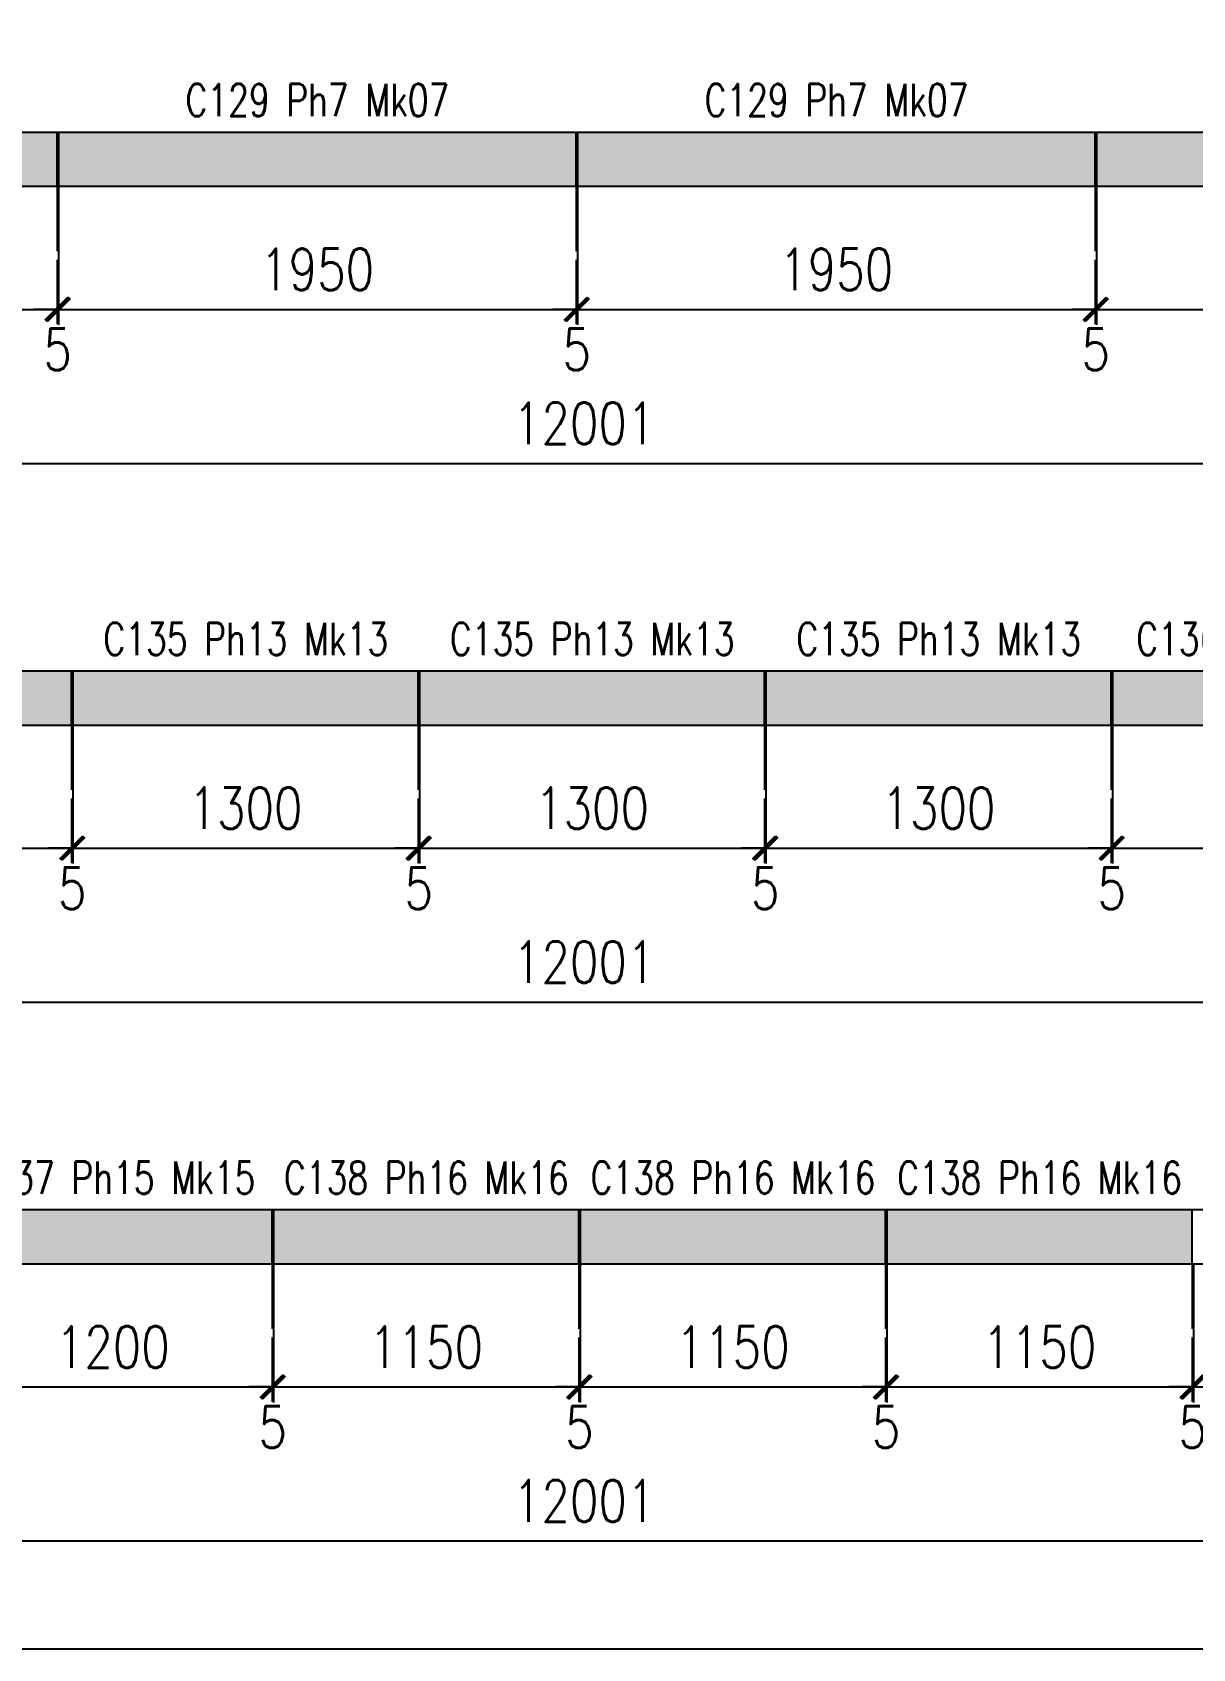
# Model space of a CAD drawing. Header units: millimetres. Extents: x -56 to 421004, y -1 to 91234.
# Drawn here: x 142678 to 147048, y 65659 to 71747 of the extents above; entities that cross this region are included whole.
import ezdxf
from ezdxf.enums import TextEntityAlignment as Align

# ---------------------------------------------------------------- set-up
doc = ezdxf.new("R2010")
doc.units = ezdxf.units.MM
doc.styles.add('EasyCutStyle', font='romans.shx', dxfattribs={"width": 0.8})
doc.styles.add('EasyCutStyleOptimezeBars', font='Romans.shx', dxfattribs={"width": 0.8})
doc.dimstyles.new('EasyCutDimOptimezeBars', dxfattribs={"dimscale": 57.971, "dimtxt": 2.7, "dimasz": 1.5, "dimexe": 1, "dimexo": 0, "dimgap": 1.25, "dimtad": 1, "dimdec": 1, "dimrnd": 0.5, "dimzin": 12, "dimdsep": 46, "dimtxsty": 'EasyCutStyleOptimezeBars', "dimblk": 'ARCHTICK', "dimblk1": 'ARCHTICK', "dimblk2": 'ARCHTICK', "dimcen": 1, "dimdle": 1, "dimclrd": 1, "dimclre": 1, "dimclrt": 3, "dimadec": 3, "dimazin": 0, "dimtfac": 1, "dimtdec": 1, "dimtix": 1, "dimtmove": 0, "dimatfit": 3, "dimfxl": 1, "dimtfill": 1, "dimtolj": 1, "dimtzin": 0, "dimarcsym": 0})

# ---------------------------------------------------------------- blocks, each defined once
blk = doc.blocks.new('_ArchTick')
at = {"color": 0, "linetype": 'ByBlock', "const_width": 0.15}
blk.add_lwpolyline([(-0.5, -0.5), (0.5, 0.5)], dxfattribs=at)
blk = doc.blocks.new('*D771')
at = {"color": 1, "lineweight": -2}
for p, q in [((140770.9, 71166.9), (140770.9, 70645.1)), ((142770.9, 71166.9), (142770.9, 70645.1)), ((140712.9, 70703.1), (142828.9, 70703.1))]:
    blk.add_line(p, q, dxfattribs=at)
at = {"layer": 'Defpoints', "color": 0}
for p in [(140770.9, 71166.9), (142770.9, 71166.9), (142770.9, 70703.1)]:
    blk.add_point(p, dxfattribs=at)
at = {"color": 1, "lineweight": -2, "xscale": 86.9637, "yscale": 86.9637, "zscale": 86.9637, "rotation": 180}
blk.add_blockref('_ArchTick', (140770.9, 70703.1), dxfattribs=at)
at = {"color": 1, "lineweight": -2, "xscale": 86.9637, "yscale": 86.9637, "zscale": 86.9637}
blk.add_blockref('_ArchTick', (142770.9, 70703.1), dxfattribs=at)
at = {"color": 3, "insert": (141770.9, 70853.8), "char_height": 156.53, "attachment_point": 5, "style": 'EasyCutStyleOptimezeBars', "bg_fill": 3, "box_fill_scale": 1.1, "bg_fill_color": 256, "bg_fill_true_color": 13158600, "bg_fill_transparency": 15394512}
blk.add_mtext('\\A1;2000', dxfattribs=at)
blk = doc.blocks.new('*D772')
at = {"color": 1, "lineweight": -2}
for p, q in [((142770.9, 71166.9), (142770.9, 70645.1)), ((142775.9, 71166.9), (142775.9, 70645.1)), ((142770.9, 70703.1), (142683.9, 70703.1)), ((142770.9, 70703.1), (142775.9, 70703.1)), ((142775.9, 70703.1), (142862.9, 70703.1))]:
    blk.add_line(p, q, dxfattribs=at)
at = {"layer": 'Defpoints', "color": 0}
for p in [(142770.9, 71166.9), (142775.9, 71166.9), (142775.9, 70703.1)]:
    blk.add_point(p, dxfattribs=at)
at = {"color": 1, "lineweight": -2, "xscale": 86.9637, "yscale": 86.9637, "zscale": 86.9637}
blk.add_blockref('_ArchTick', (142770.9, 70703.1), dxfattribs=at)
at = {"color": 1, "lineweight": -2, "xscale": 86.9637, "yscale": 86.9637, "zscale": 86.9637, "rotation": 180}
blk.add_blockref('_ArchTick', (142775.9, 70703.1), dxfattribs=at)
at = {"color": 3, "char_height": 156.53, "attachment_point": 5, "style": 'EasyCutStyleOptimezeBars', "bg_fill": 3, "box_fill_scale": 1.1, "bg_fill_color": 256, "bg_fill_true_color": 13158600, "bg_fill_transparency": 0}
for s, insert in [('\\A1;', (142773.4, 70906)), ('\\A1;5', (142773.4, 70552.4))]:
    blk.add_mtext(s, dxfattribs=dict(at, insert=insert))
blk = doc.blocks.new('*D773')
at = {"color": 1, "lineweight": -2}
for p, q in [((142775.9, 71166.9), (142775.9, 70645.1)), ((144725.9, 71166.9), (144725.9, 70645.1)), ((142717.9, 70703.1), (144783.9, 70703.1))]:
    blk.add_line(p, q, dxfattribs=at)
at = {"layer": 'Defpoints', "color": 0}
for p in [(142775.9, 71166.9), (144725.9, 71166.9), (144725.9, 70703.1)]:
    blk.add_point(p, dxfattribs=at)
at = {"color": 1, "lineweight": -2, "xscale": 86.9637, "yscale": 86.9637, "zscale": 86.9637, "rotation": 180}
blk.add_blockref('_ArchTick', (142775.9, 70703.1), dxfattribs=at)
at = {"color": 1, "lineweight": -2, "xscale": 86.9637, "yscale": 86.9637, "zscale": 86.9637}
blk.add_blockref('_ArchTick', (144725.9, 70703.1), dxfattribs=at)
at = {"color": 3, "insert": (143750.9, 70853.8), "char_height": 156.53, "attachment_point": 5, "style": 'EasyCutStyleOptimezeBars', "bg_fill": 3, "box_fill_scale": 1.1, "bg_fill_color": 256, "bg_fill_true_color": 13158600, "bg_fill_transparency": 15395184}
blk.add_mtext('\\A1;1950', dxfattribs=at)
blk = doc.blocks.new('*D774')
at = {"color": 1, "lineweight": -2}
for p, q in [((144725.9, 71166.9), (144725.9, 70645.1)), ((144730.9, 71166.9), (144730.9, 70645.1)), ((144725.9, 70703.1), (144638.9, 70703.1)), ((144725.9, 70703.1), (144730.9, 70703.1)), ((144730.9, 70703.1), (144817.9, 70703.1))]:
    blk.add_line(p, q, dxfattribs=at)
at = {"layer": 'Defpoints', "color": 0}
for p in [(144725.9, 71166.9), (144730.9, 71166.9), (144730.9, 70703.1)]:
    blk.add_point(p, dxfattribs=at)
at = {"color": 1, "lineweight": -2, "xscale": 86.9637, "yscale": 86.9637, "zscale": 86.9637}
blk.add_blockref('_ArchTick', (144725.9, 70703.1), dxfattribs=at)
at = {"color": 1, "lineweight": -2, "xscale": 86.9637, "yscale": 86.9637, "zscale": 86.9637, "rotation": 180}
blk.add_blockref('_ArchTick', (144730.9, 70703.1), dxfattribs=at)
at = {"color": 3, "char_height": 156.53, "attachment_point": 5, "style": 'EasyCutStyleOptimezeBars', "bg_fill": 3, "box_fill_scale": 1.1, "bg_fill_color": 256, "bg_fill_true_color": 13158600, "bg_fill_transparency": 0}
for s, insert in [('\\A1;', (144728.4, 70906)), ('\\A1;5', (144728.4, 70552.4))]:
    blk.add_mtext(s, dxfattribs=dict(at, insert=insert))
blk = doc.blocks.new('*D775')
at = {"color": 1, "lineweight": -2}
for p, q in [((144730.9, 71166.9), (144730.9, 70645.1)), ((146680.9, 71166.9), (146680.9, 70645.1)), ((144672.9, 70703.1), (146738.9, 70703.1))]:
    blk.add_line(p, q, dxfattribs=at)
at = {"layer": 'Defpoints', "color": 0}
for p in [(144730.9, 71166.9), (146680.9, 71166.9), (146680.9, 70703.1)]:
    blk.add_point(p, dxfattribs=at)
at = {"color": 1, "lineweight": -2, "xscale": 86.9637, "yscale": 86.9637, "zscale": 86.9637, "rotation": 180}
blk.add_blockref('_ArchTick', (144730.9, 70703.1), dxfattribs=at)
at = {"color": 1, "lineweight": -2, "xscale": 86.9637, "yscale": 86.9637, "zscale": 86.9637}
blk.add_blockref('_ArchTick', (146680.9, 70703.1), dxfattribs=at)
at = {"color": 3, "insert": (145705.9, 70853.8), "char_height": 156.53, "attachment_point": 5, "style": 'EasyCutStyleOptimezeBars', "bg_fill": 3, "box_fill_scale": 1.1, "bg_fill_color": 256, "bg_fill_true_color": 13158600, "bg_fill_transparency": 3755344}
blk.add_mtext('\\A1;1950', dxfattribs=at)
blk = doc.blocks.new('*D776')
at = {"color": 1, "lineweight": -2}
for p, q in [((146680.9, 71166.9), (146680.9, 70645.1)), ((146685.9, 71166.9), (146685.9, 70645.1)), ((146680.9, 70703.1), (146593.9, 70703.1)), ((146680.9, 70703.1), (146685.9, 70703.1)), ((146685.9, 70703.1), (146772.9, 70703.1))]:
    blk.add_line(p, q, dxfattribs=at)
at = {"layer": 'Defpoints', "color": 0}
for p in [(146680.9, 71166.9), (146685.9, 71166.9), (146685.9, 70703.1)]:
    blk.add_point(p, dxfattribs=at)
at = {"color": 1, "lineweight": -2, "xscale": 86.9637, "yscale": 86.9637, "zscale": 86.9637}
blk.add_blockref('_ArchTick', (146680.9, 70703.1), dxfattribs=at)
at = {"color": 1, "lineweight": -2, "xscale": 86.9637, "yscale": 86.9637, "zscale": 86.9637, "rotation": 180}
blk.add_blockref('_ArchTick', (146685.9, 70703.1), dxfattribs=at)
at = {"color": 3, "char_height": 156.53, "attachment_point": 5, "style": 'EasyCutStyleOptimezeBars', "bg_fill": 3, "box_fill_scale": 1.1, "bg_fill_color": 256, "bg_fill_true_color": 13158600, "bg_fill_transparency": 0}
for s, insert in [('\\A1;', (146683.4, 70906)), ('\\A1;5', (146683.4, 70552.4))]:
    blk.add_mtext(s, dxfattribs=dict(at, insert=insert))
blk = doc.blocks.new('*D777')
at = {"color": 1, "lineweight": -2}
for p, q in [((146685.9, 71166.9), (146685.9, 70645.1)), ((148635.9, 71166.9), (148635.9, 70645.1)), ((146627.9, 70703.1), (148693.9, 70703.1))]:
    blk.add_line(p, q, dxfattribs=at)
at = {"layer": 'Defpoints', "color": 0}
for p in [(146685.9, 71166.9), (148635.9, 71166.9), (148635.9, 70703.1)]:
    blk.add_point(p, dxfattribs=at)
at = {"color": 1, "lineweight": -2, "xscale": 86.9637, "yscale": 86.9637, "zscale": 86.9637, "rotation": 180}
blk.add_blockref('_ArchTick', (146685.9, 70703.1), dxfattribs=at)
at = {"color": 1, "lineweight": -2, "xscale": 86.9637, "yscale": 86.9637, "zscale": 86.9637}
blk.add_blockref('_ArchTick', (148635.9, 70703.1), dxfattribs=at)
at = {"color": 3, "insert": (147660.9, 70853.8), "char_height": 156.53, "attachment_point": 5, "style": 'EasyCutStyleOptimezeBars', "bg_fill": 3, "box_fill_scale": 1.1, "bg_fill_color": 256, "bg_fill_true_color": 13158600, "bg_fill_transparency": 15396528}
blk.add_mtext('\\A1;1950', dxfattribs=at)
blk = doc.blocks.new('*D781')
at = {"color": 1, "lineweight": -2}
for p, q in [((138755.9, 71166.9), (138755.9, 70065.4)), ((150756.9, 71166.9), (150756.9, 70065.4)), ((138697.9, 70123.3), (150814.9, 70123.3))]:
    blk.add_line(p, q, dxfattribs=at)
at = {"layer": 'Defpoints', "color": 0}
for p in [(138755.9, 71166.9), (150756.9, 71166.9), (150756.9, 70123.3)]:
    blk.add_point(p, dxfattribs=at)
at = {"color": 1, "lineweight": -2, "xscale": 86.9637, "yscale": 86.9637, "zscale": 86.9637, "rotation": 180}
blk.add_blockref('_ArchTick', (138755.9, 70123.3), dxfattribs=at)
at = {"color": 1, "lineweight": -2, "xscale": 86.9637, "yscale": 86.9637, "zscale": 86.9637}
blk.add_blockref('_ArchTick', (150756.9, 70123.3), dxfattribs=at)
at = {"color": 3, "insert": (144756.4, 70274.1), "char_height": 156.53, "attachment_point": 5, "style": 'EasyCutStyleOptimezeBars', "bg_fill": 3, "box_fill_scale": 1.1, "bg_fill_color": 256, "bg_fill_true_color": 13158600, "bg_fill_transparency": 15440568}
blk.add_mtext('\\A1;12001', dxfattribs=at)
blk = doc.blocks.new('*D788')
at = {"color": 1, "lineweight": -2}
for p, q in [((141475.9, 69137.8), (141475.9, 68616)), ((142825.9, 69137.8), (142825.9, 68616)), ((141417.9, 68674), (142883.9, 68674))]:
    blk.add_line(p, q, dxfattribs=at)
at = {"layer": 'Defpoints', "color": 0}
for p in [(141475.9, 69137.8), (142825.9, 69137.8), (142825.9, 68674)]:
    blk.add_point(p, dxfattribs=at)
at = {"color": 1, "lineweight": -2, "xscale": 86.9637, "yscale": 86.9637, "zscale": 86.9637, "rotation": 180}
blk.add_blockref('_ArchTick', (141475.9, 68674), dxfattribs=at)
at = {"color": 1, "lineweight": -2, "xscale": 86.9637, "yscale": 86.9637, "zscale": 86.9637}
blk.add_blockref('_ArchTick', (142825.9, 68674), dxfattribs=at)
at = {"color": 3, "insert": (142150.9, 68824.7), "char_height": 156.53, "attachment_point": 5, "style": 'EasyCutStyleOptimezeBars', "bg_fill": 3, "box_fill_scale": 1.1, "bg_fill_color": 256, "bg_fill_true_color": 13158600, "bg_fill_transparency": 4565376}
blk.add_mtext('\\A1;1350', dxfattribs=at)
blk = doc.blocks.new('*D789')
at = {"color": 1, "lineweight": -2}
for p, q in [((142825.9, 69137.8), (142825.9, 68616)), ((142830.9, 69137.8), (142830.9, 68616)), ((142825.9, 68674), (142738.9, 68674)), ((142825.9, 68674), (142830.9, 68674)), ((142830.9, 68674), (142917.9, 68674))]:
    blk.add_line(p, q, dxfattribs=at)
at = {"layer": 'Defpoints', "color": 0}
for p in [(142825.9, 69137.8), (142830.9, 69137.8), (142830.9, 68674)]:
    blk.add_point(p, dxfattribs=at)
at = {"color": 1, "lineweight": -2, "xscale": 86.9637, "yscale": 86.9637, "zscale": 86.9637}
blk.add_blockref('_ArchTick', (142825.9, 68674), dxfattribs=at)
at = {"color": 1, "lineweight": -2, "xscale": 86.9637, "yscale": 86.9637, "zscale": 86.9637, "rotation": 180}
blk.add_blockref('_ArchTick', (142830.9, 68674), dxfattribs=at)
at = {"color": 3, "char_height": 156.53, "attachment_point": 5, "style": 'EasyCutStyleOptimezeBars', "bg_fill": 3, "box_fill_scale": 1.1, "bg_fill_color": 256, "bg_fill_true_color": 13158600}
for s, insert, bg_fill_transparency in [('\\A1;', (142828.4, 68876.9), 12298152), ('\\A1;5', (142828.4, 68523.2), 6619204)]:
    blk.add_mtext(s, dxfattribs=dict(at, insert=insert, bg_fill_transparency=bg_fill_transparency))
blk = doc.blocks.new('*D790')
at = {"color": 1, "lineweight": -2}
for p, q in [((142830.9, 69137.8), (142830.9, 68616)), ((144130.9, 69137.8), (144130.9, 68616)), ((142772.9, 68674), (144188.9, 68674))]:
    blk.add_line(p, q, dxfattribs=at)
at = {"layer": 'Defpoints', "color": 0}
for p in [(142830.9, 69137.8), (144130.9, 69137.8), (144130.9, 68674)]:
    blk.add_point(p, dxfattribs=at)
at = {"color": 1, "lineweight": -2, "xscale": 86.9637, "yscale": 86.9637, "zscale": 86.9637, "rotation": 180}
blk.add_blockref('_ArchTick', (142830.9, 68674), dxfattribs=at)
at = {"color": 1, "lineweight": -2, "xscale": 86.9637, "yscale": 86.9637, "zscale": 86.9637}
blk.add_blockref('_ArchTick', (144130.9, 68674), dxfattribs=at)
at = {"color": 3, "insert": (143480.9, 68824.7), "char_height": 156.53, "attachment_point": 5, "style": 'EasyCutStyleOptimezeBars', "bg_fill": 3, "box_fill_scale": 1.1, "bg_fill_color": 256, "bg_fill_true_color": 13158600, "bg_fill_transparency": 4837207}
blk.add_mtext('\\A1;1300', dxfattribs=at)
blk = doc.blocks.new('*D791')
at = {"color": 1, "lineweight": -2}
for p, q in [((144130.9, 69137.8), (144130.9, 68616)), ((144135.9, 69137.8), (144135.9, 68616)), ((144130.9, 68674), (144043.9, 68674)), ((144130.9, 68674), (144135.9, 68674)), ((144135.9, 68674), (144222.9, 68674))]:
    blk.add_line(p, q, dxfattribs=at)
at = {"layer": 'Defpoints', "color": 0}
for p in [(144130.9, 69137.8), (144135.9, 69137.8), (144135.9, 68674)]:
    blk.add_point(p, dxfattribs=at)
at = {"color": 1, "lineweight": -2, "xscale": 86.9637, "yscale": 86.9637, "zscale": 86.9637}
blk.add_blockref('_ArchTick', (144130.9, 68674), dxfattribs=at)
at = {"color": 1, "lineweight": -2, "xscale": 86.9637, "yscale": 86.9637, "zscale": 86.9637, "rotation": 180}
blk.add_blockref('_ArchTick', (144135.9, 68674), dxfattribs=at)
at = {"color": 3, "char_height": 156.53, "attachment_point": 5, "style": 'EasyCutStyleOptimezeBars', "bg_fill": 3, "box_fill_scale": 1.1, "bg_fill_color": 256, "bg_fill_true_color": 13158600}
for s, insert, bg_fill_transparency in [('\\A1;', (144133.4, 68876.9), 12298668), ('\\A1;5', (144133.4, 68523.2), 0)]:
    blk.add_mtext(s, dxfattribs=dict(at, insert=insert, bg_fill_transparency=bg_fill_transparency))
blk = doc.blocks.new('*D792')
at = {"color": 1, "lineweight": -2}
for p, q in [((144135.9, 69137.8), (144135.9, 68616)), ((145435.9, 69137.8), (145435.9, 68616)), ((144077.9, 68674), (145493.9, 68674))]:
    blk.add_line(p, q, dxfattribs=at)
at = {"layer": 'Defpoints', "color": 0}
for p in [(144135.9, 69137.8), (145435.9, 69137.8), (145435.9, 68674)]:
    blk.add_point(p, dxfattribs=at)
at = {"color": 1, "lineweight": -2, "xscale": 86.9637, "yscale": 86.9637, "zscale": 86.9637, "rotation": 180}
blk.add_blockref('_ArchTick', (144135.9, 68674), dxfattribs=at)
at = {"color": 1, "lineweight": -2, "xscale": 86.9637, "yscale": 86.9637, "zscale": 86.9637}
blk.add_blockref('_ArchTick', (145435.9, 68674), dxfattribs=at)
at = {"color": 3, "insert": (144785.9, 68824.7), "char_height": 156.53, "attachment_point": 5, "style": 'EasyCutStyleOptimezeBars', "bg_fill": 3, "box_fill_scale": 1.1, "bg_fill_color": 256, "bg_fill_true_color": 13158600, "bg_fill_transparency": 4598144}
blk.add_mtext('\\A1;1300', dxfattribs=at)
blk = doc.blocks.new('*D793')
at = {"color": 1, "lineweight": -2}
for p, q in [((145435.9, 69137.8), (145435.9, 68616)), ((145440.9, 69137.8), (145440.9, 68616)), ((145435.9, 68674), (145348.9, 68674)), ((145435.9, 68674), (145440.9, 68674)), ((145440.9, 68674), (145527.9, 68674))]:
    blk.add_line(p, q, dxfattribs=at)
at = {"layer": 'Defpoints', "color": 0}
for p in [(145435.9, 69137.8), (145440.9, 69137.8), (145440.9, 68674)]:
    blk.add_point(p, dxfattribs=at)
at = {"color": 1, "lineweight": -2, "xscale": 86.9637, "yscale": 86.9637, "zscale": 86.9637}
blk.add_blockref('_ArchTick', (145435.9, 68674), dxfattribs=at)
at = {"color": 1, "lineweight": -2, "xscale": 86.9637, "yscale": 86.9637, "zscale": 86.9637, "rotation": 180}
blk.add_blockref('_ArchTick', (145440.9, 68674), dxfattribs=at)
at = {"color": 3, "char_height": 156.53, "attachment_point": 5, "style": 'EasyCutStyleOptimezeBars', "bg_fill": 3, "box_fill_scale": 1.1, "bg_fill_color": 256, "bg_fill_true_color": 13158600}
for s, insert, bg_fill_transparency in [('\\A1;', (145438.4, 68876.9), 12298668), ('\\A1;5', (145438.4, 68523.2), 6619204)]:
    blk.add_mtext(s, dxfattribs=dict(at, insert=insert, bg_fill_transparency=bg_fill_transparency))
blk = doc.blocks.new('*D794')
at = {"color": 1, "lineweight": -2}
for p, q in [((145440.9, 69137.8), (145440.9, 68616)), ((146740.9, 69137.8), (146740.9, 68616)), ((145382.9, 68674), (146798.9, 68674))]:
    blk.add_line(p, q, dxfattribs=at)
at = {"layer": 'Defpoints', "color": 0}
for p in [(145440.9, 69137.8), (146740.9, 69137.8), (146740.9, 68674)]:
    blk.add_point(p, dxfattribs=at)
at = {"color": 1, "lineweight": -2, "xscale": 86.9637, "yscale": 86.9637, "zscale": 86.9637, "rotation": 180}
blk.add_blockref('_ArchTick', (145440.9, 68674), dxfattribs=at)
at = {"color": 1, "lineweight": -2, "xscale": 86.9637, "yscale": 86.9637, "zscale": 86.9637}
blk.add_blockref('_ArchTick', (146740.9, 68674), dxfattribs=at)
at = {"color": 3, "insert": (146090.9, 68824.7), "char_height": 156.53, "attachment_point": 5, "style": 'EasyCutStyleOptimezeBars', "bg_fill": 3, "box_fill_scale": 1.1, "bg_fill_color": 256, "bg_fill_true_color": 13158600, "bg_fill_transparency": 4837207}
blk.add_mtext('\\A1;1300', dxfattribs=at)
blk = doc.blocks.new('*D795')
at = {"color": 1, "lineweight": -2}
for p, q in [((146740.9, 69137.8), (146740.9, 68616)), ((146745.9, 69137.8), (146745.9, 68616)), ((146740.9, 68674), (146653.9, 68674)), ((146740.9, 68674), (146745.9, 68674)), ((146745.9, 68674), (146832.9, 68674))]:
    blk.add_line(p, q, dxfattribs=at)
at = {"layer": 'Defpoints', "color": 0}
for p in [(146740.9, 69137.8), (146745.9, 69137.8), (146745.9, 68674)]:
    blk.add_point(p, dxfattribs=at)
at = {"color": 1, "lineweight": -2, "xscale": 86.9637, "yscale": 86.9637, "zscale": 86.9637}
blk.add_blockref('_ArchTick', (146740.9, 68674), dxfattribs=at)
at = {"color": 1, "lineweight": -2, "xscale": 86.9637, "yscale": 86.9637, "zscale": 86.9637, "rotation": 180}
blk.add_blockref('_ArchTick', (146745.9, 68674), dxfattribs=at)
at = {"color": 3, "char_height": 156.53, "attachment_point": 5, "style": 'EasyCutStyleOptimezeBars', "bg_fill": 3, "box_fill_scale": 1.1, "bg_fill_color": 256, "bg_fill_true_color": 13158600}
for s, insert, bg_fill_transparency in [('\\A1;', (146743.4, 68876.9), 12299184), ('\\A1;5', (146743.4, 68523.2), 0)]:
    blk.add_mtext(s, dxfattribs=dict(at, insert=insert, bg_fill_transparency=bg_fill_transparency))
blk = doc.blocks.new('*D796')
at = {"color": 1, "lineweight": -2}
for p, q in [((146745.9, 69137.8), (146745.9, 68616)), ((147995.9, 69137.8), (147995.9, 68616)), ((146687.9, 68674), (148053.9, 68674))]:
    blk.add_line(p, q, dxfattribs=at)
at = {"layer": 'Defpoints', "color": 0}
for p in [(146745.9, 69137.8), (147995.9, 69137.8), (147995.9, 68674)]:
    blk.add_point(p, dxfattribs=at)
at = {"color": 1, "lineweight": -2, "xscale": 86.9637, "yscale": 86.9637, "zscale": 86.9637, "rotation": 180}
blk.add_blockref('_ArchTick', (146745.9, 68674), dxfattribs=at)
at = {"color": 1, "lineweight": -2, "xscale": 86.9637, "yscale": 86.9637, "zscale": 86.9637}
blk.add_blockref('_ArchTick', (147995.9, 68674), dxfattribs=at)
at = {"color": 3, "insert": (147370.9, 68824.7), "char_height": 156.53, "attachment_point": 5, "style": 'EasyCutStyleOptimezeBars', "bg_fill": 3, "box_fill_scale": 1.1, "bg_fill_color": 256, "bg_fill_true_color": 13158600, "bg_fill_transparency": 4630912}
blk.add_mtext('\\A1;1250', dxfattribs=at)
blk = doc.blocks.new('*D802')
at = {"color": 1, "lineweight": -2}
for p, q in [((138755.9, 69137.8), (138755.9, 68036.2)), ((150756.9, 69137.8), (150756.9, 68036.2)), ((138697.9, 68094.2), (150814.9, 68094.2))]:
    blk.add_line(p, q, dxfattribs=at)
at = {"layer": 'Defpoints', "color": 0}
for p in [(138755.9, 69137.8), (150756.9, 69137.8), (150756.9, 68094.2)]:
    blk.add_point(p, dxfattribs=at)
at = {"color": 1, "lineweight": -2, "xscale": 86.9637, "yscale": 86.9637, "zscale": 86.9637, "rotation": 180}
blk.add_blockref('_ArchTick', (138755.9, 68094.2), dxfattribs=at)
at = {"color": 1, "lineweight": -2, "xscale": 86.9637, "yscale": 86.9637, "zscale": 86.9637}
blk.add_blockref('_ArchTick', (150756.9, 68094.2), dxfattribs=at)
at = {"color": 3, "insert": (144756.4, 68244.9), "char_height": 156.53, "attachment_point": 5, "style": 'EasyCutStyleOptimezeBars', "bg_fill": 3, "box_fill_scale": 1.1, "bg_fill_color": 256, "bg_fill_true_color": 13158600, "bg_fill_transparency": 4711712}
blk.add_mtext('\\A1;12001', dxfattribs=at)
blk = doc.blocks.new('*D811')
at = {"color": 1, "lineweight": -2}
for p, q in [((142380.9, 67108.6), (142380.9, 66586.8)), ((143580.9, 67108.6), (143580.9, 66586.8)), ((142322.9, 66644.8), (143638.9, 66644.8))]:
    blk.add_line(p, q, dxfattribs=at)
at = {"layer": 'Defpoints', "color": 0}
for p in [(142380.9, 67108.6), (143580.9, 67108.6), (143580.9, 66644.8)]:
    blk.add_point(p, dxfattribs=at)
at = {"color": 1, "lineweight": -2, "xscale": 86.9637, "yscale": 86.9637, "zscale": 86.9637, "rotation": 180}
blk.add_blockref('_ArchTick', (142380.9, 66644.8), dxfattribs=at)
at = {"color": 1, "lineweight": -2, "xscale": 86.9637, "yscale": 86.9637, "zscale": 86.9637}
blk.add_blockref('_ArchTick', (143580.9, 66644.8), dxfattribs=at)
at = {"color": 3, "insert": (142980.9, 66795.5), "char_height": 156.53, "attachment_point": 5, "style": 'EasyCutStyleOptimezeBars', "bg_fill": 3, "box_fill_scale": 1.1, "bg_fill_color": 256, "bg_fill_true_color": 13158600, "bg_fill_transparency": 4837208}
blk.add_mtext('\\A1;1200', dxfattribs=at)
blk = doc.blocks.new('*D812')
at = {"color": 1, "lineweight": -2}
for p, q in [((143580.9, 67108.6), (143580.9, 66586.8)), ((143585.9, 67108.6), (143585.9, 66586.8)), ((143580.9, 66644.8), (143493.9, 66644.8)), ((143580.9, 66644.8), (143585.9, 66644.8)), ((143585.9, 66644.8), (143672.9, 66644.8))]:
    blk.add_line(p, q, dxfattribs=at)
at = {"layer": 'Defpoints', "color": 0}
for p in [(143580.9, 67108.6), (143585.9, 67108.6), (143585.9, 66644.8)]:
    blk.add_point(p, dxfattribs=at)
at = {"color": 1, "lineweight": -2, "xscale": 86.9637, "yscale": 86.9637, "zscale": 86.9637}
blk.add_blockref('_ArchTick', (143580.9, 66644.8), dxfattribs=at)
at = {"color": 1, "lineweight": -2, "xscale": 86.9637, "yscale": 86.9637, "zscale": 86.9637, "rotation": 180}
blk.add_blockref('_ArchTick', (143585.9, 66644.8), dxfattribs=at)
at = {"color": 3, "char_height": 156.53, "attachment_point": 5, "style": 'EasyCutStyleOptimezeBars', "bg_fill": 3, "box_fill_scale": 1.1, "bg_fill_color": 256, "bg_fill_true_color": 13158600}
for s, insert, bg_fill_transparency in [('\\A1;', (143583.4, 66847.7), 12312936), ('\\A1;5', (143583.4, 66494.1), 0)]:
    blk.add_mtext(s, dxfattribs=dict(at, insert=insert, bg_fill_transparency=bg_fill_transparency))
blk = doc.blocks.new('*D813')
at = {"color": 1, "lineweight": -2}
for p, q in [((143585.9, 67108.6), (143585.9, 66586.8)), ((144735.9, 67108.6), (144735.9, 66586.8)), ((143527.9, 66644.8), (144793.9, 66644.8))]:
    blk.add_line(p, q, dxfattribs=at)
at = {"layer": 'Defpoints', "color": 0}
for p in [(143585.9, 67108.6), (144735.9, 67108.6), (144735.9, 66644.8)]:
    blk.add_point(p, dxfattribs=at)
at = {"color": 1, "lineweight": -2, "xscale": 86.9637, "yscale": 86.9637, "zscale": 86.9637, "rotation": 180}
blk.add_blockref('_ArchTick', (143585.9, 66644.8), dxfattribs=at)
at = {"color": 1, "lineweight": -2, "xscale": 86.9637, "yscale": 86.9637, "zscale": 86.9637}
blk.add_blockref('_ArchTick', (144735.9, 66644.8), dxfattribs=at)
at = {"color": 3, "insert": (144160.9, 66795.5), "char_height": 156.53, "attachment_point": 5, "style": 'EasyCutStyleOptimezeBars', "bg_fill": 3, "box_fill_scale": 1.1, "bg_fill_color": 256, "bg_fill_true_color": 13158600, "bg_fill_transparency": 12312936}
blk.add_mtext('\\A1;1150', dxfattribs=at)
blk = doc.blocks.new('*D814')
at = {"color": 1, "lineweight": -2}
for p, q in [((144735.9, 67108.6), (144735.9, 66586.8)), ((144740.9, 67108.6), (144740.9, 66586.8)), ((144735.9, 66644.8), (144648.9, 66644.8)), ((144735.9, 66644.8), (144740.9, 66644.8)), ((144740.9, 66644.8), (144827.9, 66644.8))]:
    blk.add_line(p, q, dxfattribs=at)
at = {"layer": 'Defpoints', "color": 0}
for p in [(144735.9, 67108.6), (144740.9, 67108.6), (144740.9, 66644.8)]:
    blk.add_point(p, dxfattribs=at)
at = {"color": 1, "lineweight": -2, "xscale": 86.9637, "yscale": 86.9637, "zscale": 86.9637}
blk.add_blockref('_ArchTick', (144735.9, 66644.8), dxfattribs=at)
at = {"color": 1, "lineweight": -2, "xscale": 86.9637, "yscale": 86.9637, "zscale": 86.9637, "rotation": 180}
blk.add_blockref('_ArchTick', (144740.9, 66644.8), dxfattribs=at)
at = {"color": 3, "char_height": 156.53, "attachment_point": 5, "style": 'EasyCutStyleOptimezeBars', "bg_fill": 3, "box_fill_scale": 1.1, "bg_fill_color": 256, "bg_fill_true_color": 13158600, "bg_fill_transparency": 0}
for s, insert in [('\\A1;', (144738.4, 66847.7)), ('\\A1;5', (144738.4, 66494.1))]:
    blk.add_mtext(s, dxfattribs=dict(at, insert=insert))
blk = doc.blocks.new('*D815')
at = {"color": 1, "lineweight": -2}
for p, q in [((144740.9, 67108.6), (144740.9, 66586.8)), ((145890.9, 67108.6), (145890.9, 66586.8)), ((144682.9, 66644.8), (145948.9, 66644.8))]:
    blk.add_line(p, q, dxfattribs=at)
at = {"layer": 'Defpoints', "color": 0}
for p in [(144740.9, 67108.6), (145890.9, 67108.6), (145890.9, 66644.8)]:
    blk.add_point(p, dxfattribs=at)
at = {"color": 1, "lineweight": -2, "xscale": 86.9637, "yscale": 86.9637, "zscale": 86.9637, "rotation": 180}
blk.add_blockref('_ArchTick', (144740.9, 66644.8), dxfattribs=at)
at = {"color": 1, "lineweight": -2, "xscale": 86.9637, "yscale": 86.9637, "zscale": 86.9637}
blk.add_blockref('_ArchTick', (145890.9, 66644.8), dxfattribs=at)
at = {"color": 3, "insert": (145315.9, 66795.5), "char_height": 156.53, "attachment_point": 5, "style": 'EasyCutStyleOptimezeBars', "bg_fill": 3, "box_fill_scale": 1.1, "bg_fill_color": 256, "bg_fill_true_color": 13158600, "bg_fill_transparency": 12305712}
blk.add_mtext('\\A1;1150', dxfattribs=at)
blk = doc.blocks.new('*D816')
at = {"color": 1, "lineweight": -2}
for p, q in [((145890.9, 67108.6), (145890.9, 66586.8)), ((145895.9, 67108.6), (145895.9, 66586.8)), ((145890.9, 66644.8), (145803.9, 66644.8)), ((145890.9, 66644.8), (145895.9, 66644.8)), ((145895.9, 66644.8), (145982.9, 66644.8))]:
    blk.add_line(p, q, dxfattribs=at)
at = {"layer": 'Defpoints', "color": 0}
for p in [(145890.9, 67108.6), (145895.9, 67108.6), (145895.9, 66644.8)]:
    blk.add_point(p, dxfattribs=at)
at = {"color": 1, "lineweight": -2, "xscale": 86.9637, "yscale": 86.9637, "zscale": 86.9637}
blk.add_blockref('_ArchTick', (145890.9, 66644.8), dxfattribs=at)
at = {"color": 1, "lineweight": -2, "xscale": 86.9637, "yscale": 86.9637, "zscale": 86.9637, "rotation": 180}
blk.add_blockref('_ArchTick', (145895.9, 66644.8), dxfattribs=at)
at = {"color": 3, "char_height": 156.53, "attachment_point": 5, "style": 'EasyCutStyleOptimezeBars', "bg_fill": 3, "box_fill_scale": 1.1, "bg_fill_color": 256, "bg_fill_true_color": 13158600}
for s, insert, bg_fill_transparency in [('\\A1;', (145893.4, 66847.7), 0), ('\\A1;5', (145893.4, 66494.1), 5388140)]:
    blk.add_mtext(s, dxfattribs=dict(at, insert=insert, bg_fill_transparency=bg_fill_transparency))
blk = doc.blocks.new('*D817')
at = {"color": 1, "lineweight": -2}
for p, q in [((145895.9, 67108.6), (145895.9, 66586.8)), ((147045.9, 67108.6), (147045.9, 66586.8)), ((145837.9, 66644.8), (147103.9, 66644.8))]:
    blk.add_line(p, q, dxfattribs=at)
at = {"layer": 'Defpoints', "color": 0}
for p in [(145895.9, 67108.6), (147045.9, 67108.6), (147045.9, 66644.8)]:
    blk.add_point(p, dxfattribs=at)
at = {"color": 1, "lineweight": -2, "xscale": 86.9637, "yscale": 86.9637, "zscale": 86.9637, "rotation": 180}
blk.add_blockref('_ArchTick', (145895.9, 66644.8), dxfattribs=at)
at = {"color": 1, "lineweight": -2, "xscale": 86.9637, "yscale": 86.9637, "zscale": 86.9637}
blk.add_blockref('_ArchTick', (147045.9, 66644.8), dxfattribs=at)
at = {"color": 3, "insert": (146470.9, 66795.5), "char_height": 156.53, "attachment_point": 5, "style": 'EasyCutStyleOptimezeBars', "bg_fill": 3, "box_fill_scale": 1.1, "bg_fill_color": 256, "bg_fill_true_color": 13158600, "bg_fill_transparency": 12312420}
blk.add_mtext('\\A1;1150', dxfattribs=at)
blk = doc.blocks.new('*D818')
at = {"color": 1, "lineweight": -2}
for p, q in [((147045.9, 67108.6), (147045.9, 66586.8)), ((147050.9, 67108.6), (147050.9, 66586.8)), ((147045.9, 66644.8), (146958.9, 66644.8)), ((147045.9, 66644.8), (147050.9, 66644.8)), ((147050.9, 66644.8), (147137.9, 66644.8))]:
    blk.add_line(p, q, dxfattribs=at)
at = {"layer": 'Defpoints', "color": 0}
for p in [(147045.9, 67108.6), (147050.9, 67108.6), (147050.9, 66644.8)]:
    blk.add_point(p, dxfattribs=at)
at = {"color": 1, "lineweight": -2, "xscale": 86.9637, "yscale": 86.9637, "zscale": 86.9637}
blk.add_blockref('_ArchTick', (147045.9, 66644.8), dxfattribs=at)
at = {"color": 1, "lineweight": -2, "xscale": 86.9637, "yscale": 86.9637, "zscale": 86.9637, "rotation": 180}
blk.add_blockref('_ArchTick', (147050.9, 66644.8), dxfattribs=at)
at = {"color": 3, "char_height": 156.53, "attachment_point": 5, "style": 'EasyCutStyleOptimezeBars', "bg_fill": 3, "box_fill_scale": 1.1, "bg_fill_color": 256, "bg_fill_true_color": 13158600}
for s, insert, bg_fill_transparency in [('\\A1;', (147048.4, 66847.7), 3895420), ('\\A1;5', (147048.4, 66494.1), 3886272)]:
    blk.add_mtext(s, dxfattribs=dict(at, insert=insert, bg_fill_transparency=bg_fill_transparency))
blk = doc.blocks.new('*D819')
at = {"color": 1, "lineweight": -2}
for p, q in [((147050.9, 67108.6), (147050.9, 66586.8)), ((148150.9, 67108.6), (148150.9, 66586.8)), ((146992.9, 66644.8), (148208.9, 66644.8))]:
    blk.add_line(p, q, dxfattribs=at)
at = {"layer": 'Defpoints', "color": 0}
for p in [(147050.9, 67108.6), (148150.9, 67108.6), (148150.9, 66644.8)]:
    blk.add_point(p, dxfattribs=at)
at = {"color": 1, "lineweight": -2, "xscale": 86.9637, "yscale": 86.9637, "zscale": 86.9637, "rotation": 180}
blk.add_blockref('_ArchTick', (147050.9, 66644.8), dxfattribs=at)
at = {"color": 1, "lineweight": -2, "xscale": 86.9637, "yscale": 86.9637, "zscale": 86.9637}
blk.add_blockref('_ArchTick', (148150.9, 66644.8), dxfattribs=at)
at = {"color": 3, "insert": (147600.9, 66795.5), "char_height": 156.53, "attachment_point": 5, "style": 'EasyCutStyleOptimezeBars', "bg_fill": 3, "box_fill_scale": 1.1, "bg_fill_color": 256, "bg_fill_true_color": 13158600, "bg_fill_transparency": 3999996}
blk.add_mtext('\\A1;1100', dxfattribs=at)
blk = doc.blocks.new('*D825')
at = {"color": 1, "lineweight": -2}
for p, q in [((138755.9, 67108.6), (138755.9, 66007.1)), ((150756.9, 67108.6), (150756.9, 66007.1)), ((138697.9, 66065), (150814.9, 66065))]:
    blk.add_line(p, q, dxfattribs=at)
at = {"layer": 'Defpoints', "color": 0}
for p in [(138755.9, 67108.6), (150756.9, 67108.6), (150756.9, 66065)]:
    blk.add_point(p, dxfattribs=at)
at = {"color": 1, "lineweight": -2, "xscale": 86.9637, "yscale": 86.9637, "zscale": 86.9637, "rotation": 180}
blk.add_blockref('_ArchTick', (138755.9, 66065), dxfattribs=at)
at = {"color": 1, "lineweight": -2, "xscale": 86.9637, "yscale": 86.9637, "zscale": 86.9637}
blk.add_blockref('_ArchTick', (150756.9, 66065), dxfattribs=at)
at = {"color": 3, "insert": (144756.4, 66215.8), "char_height": 156.53, "attachment_point": 5, "style": 'EasyCutStyleOptimezeBars', "bg_fill": 3, "box_fill_scale": 1.1, "bg_fill_color": 256, "bg_fill_true_color": 13158600, "bg_fill_transparency": 4955216}
blk.add_mtext('\\A1;12001', dxfattribs=at)

msp = doc.modelspace()

# ---------------------------------------------------------------- linework, layer by layer
at = {"color": 5}
msp.add_lwpolyline([(134117.84, 65659.21), (151336.65, 65659.21), (151336.65, 77834.13), (134117.84, 77834.13)], close=True, dxfattribs=at)
at = {"color": 231, "true_color": 0xfd58be}
for points in [[(138755.9, 71166.91), (150756.9, 71166.91), (150756.9, 71369.83), (138755.9, 71369.83)], [(138755.9, 69137.76), (150756.9, 69137.76), (150756.9, 69340.67), (138755.9, 69340.67)], [(138755.9, 67108.6), (150756.9, 67108.6), (150756.9, 67311.52), (138755.9, 67311.52)]]:
    msp.add_lwpolyline(points, close=True, dxfattribs=at)
at = {"color": 7}
for points in [[(140770.9, 71166.91), (142770.9, 71166.91), (142770.9, 71369.83), (140770.9, 71369.83)], [(142775.9, 71166.91), (144725.9, 71166.91), (144725.9, 71369.83), (142775.9, 71369.83)], [(144730.9, 71166.91), (146680.9, 71166.91), (146680.9, 71369.83), (144730.9, 71369.83)], [(146685.9, 71166.91), (148635.9, 71166.91), (148635.9, 71369.83), (146685.9, 71369.83)], [(141475.9, 69137.76), (142825.9, 69137.76), (142825.9, 69340.67), (141475.9, 69340.67)], [(142830.9, 69137.76), (144130.9, 69137.76), (144130.9, 69340.67), (142830.9, 69340.67)], [(144135.9, 69137.76), (145435.9, 69137.76), (145435.9, 69340.67), (144135.9, 69340.67)], [(145440.9, 69137.76), (146740.9, 69137.76), (146740.9, 69340.67), (145440.9, 69340.67)], [(146745.9, 69137.76), (147995.9, 69137.76), (147995.9, 69340.67), (146745.9, 69340.67)], [(142380.9, 67108.6), (143580.9, 67108.6), (143580.9, 67311.52), (142380.9, 67311.52)], [(143585.9, 67108.6), (144735.9, 67108.6), (144735.9, 67311.52), (143585.9, 67311.52)], [(144740.9, 67108.6), (145890.9, 67108.6), (145890.9, 67311.52), (144740.9, 67311.52)], [(145895.9, 67108.6), (147045.9, 67108.6), (147045.9, 67311.52), (145895.9, 67311.52)]]:
    msp.add_lwpolyline(points, close=True, dxfattribs=at)
at = {"color": 54, "true_color": 0xa19317}
msp.add_solid([(140770.9, 71166.91), (142770.9, 71166.91), (140770.9, 71369.83), (142770.9, 71369.83)], dxfattribs=at)
at = {"color": 54, "true_color": 0xa08f17}
for points in [[(142775.9, 71166.91), (144725.9, 71166.91), (142775.9, 71369.83), (144725.9, 71369.83)], [(144730.9, 71166.91), (146680.9, 71166.91), (144730.9, 71369.83), (146680.9, 71369.83)], [(146685.9, 71166.91), (148635.9, 71166.91), (146685.9, 71369.83), (148635.9, 71369.83)]]:
    msp.add_solid(points, dxfattribs=at)
at = {"color": 44, "true_color": 0x976517}
msp.add_solid([(141475.9, 69137.76), (142825.9, 69137.76), (141475.9, 69340.67), (142825.9, 69340.67)], dxfattribs=at)
at = {"color": 44, "true_color": 0x966117}
for points in [[(142830.9, 69137.76), (144130.9, 69137.76), (142830.9, 69340.67), (144130.9, 69340.67)], [(144135.9, 69137.76), (145435.9, 69137.76), (144135.9, 69340.67), (145435.9, 69340.67)], [(145440.9, 69137.76), (146740.9, 69137.76), (145440.9, 69340.67), (146740.9, 69340.67)]]:
    msp.add_solid(points, dxfattribs=at)
at = {"color": 34, "true_color": 0x955e17}
msp.add_solid([(146745.9, 69137.76), (147995.9, 69137.76), (146745.9, 69340.67), (147995.9, 69340.67)], dxfattribs=at)
at = {"color": 34, "true_color": 0x945b17}
msp.add_solid([(142380.9, 67108.6), (143580.9, 67108.6), (142380.9, 67311.52), (143580.9, 67311.52)], dxfattribs=at)
at = {"color": 34, "true_color": 0x945717}
for points in [[(143585.9, 67108.6), (144735.9, 67108.6), (143585.9, 67311.52), (144735.9, 67311.52)], [(144740.9, 67108.6), (145890.9, 67108.6), (144740.9, 67311.52), (145890.9, 67311.52)], [(145895.9, 67108.6), (147045.9, 67108.6), (145895.9, 67311.52), (147045.9, 67311.52)]]:
    msp.add_solid(points, dxfattribs=at)

# ---------------------------------------------------------------- texts
at = {"style": 'EasyCutStyle', "width": 0.75}
for s, p in [('C129 Ph7 Mk07', (143751.9, 71430.7)), ('C129 Ph7 Mk07', (145706.9, 71430.7)), ('C135 Ph13 Mk13', (143481.9, 69401.55)), ('C135 Ph13 Mk13', (144786.9, 69401.55)), ('C135 Ph13 Mk13', (146091.9, 69401.55)), ('C136 Ph14 Mk14', (147371.9, 69401.55)), ('C137 Ph15 Mk15', (142981.9, 67372.39)), ('C138 Ph16 Mk16', (144161.9, 67372.39)), ('C138 Ph16 Mk16', (145316.9, 67372.39)), ('C138 Ph16 Mk16', (146471.9, 67372.39))]:
    msp.add_text(s, height=121.7492, dxfattribs=at).set_placement(p, align=Align.CENTER)

# ---------------------------------------------------------------- next in the draw order: dimensions: what is measured, and where the dimension line sits
for base, p1, p2, picture, middle in [((142770.9, 70703.1), (140770.9, 71166.91), (142770.9, 71166.91), '*D771', (141770.9, 70853.84)), ((142825.9, 68673.95), (141475.9, 69137.76), (142825.9, 69137.76), '*D788', (142150.9, 68824.69)), ((143580.9, 66644.8), (142380.9, 67108.6), (143580.9, 67108.6), '*D811', (142980.9, 66795.54))]:
    dim = msp.add_linear_dim(base=base, p1=p1, p2=p2, dimstyle='EasyCutDimOptimezeBars', override={"dimscale": 57.9758, "dimtad": 1})
    dim.commit()
    dim.dimension.update_dxf_attribs({"geometry": picture, "text_midpoint": middle})

# ---------------------------------------------------------------- next in the draw order: dimensions: what is measured, and where the dimension line sits
for base, p1, p2, picture, middle in [((142775.9, 70703.1), (142770.9, 71166.91), (142775.9, 71166.91), '*D772', (142773.4, 70703.1)), ((142830.9, 68673.95), (142825.9, 69137.76), (142830.9, 69137.76), '*D789', (142828.4, 68673.95)), ((143585.9, 66644.8), (143580.9, 67108.6), (143585.9, 67108.6), '*D812', (143583.4, 66644.8))]:
    dim = msp.add_linear_dim(base=base, p1=p1, p2=p2, text='\\X<>', dimstyle='EasyCutDimOptimezeBars', override={"dimscale": 57.9758})
    dim.commit()
    dim.dimension.update_dxf_attribs({"geometry": picture, "text_midpoint": middle})

# ---------------------------------------------------------------- next in the draw order: dimensions: what is measured, and where the dimension line sits
for base, p1, p2, picture, middle in [((144725.9, 70703.1), (142775.9, 71166.91), (144725.9, 71166.91), '*D773', (143750.9, 70853.84)), ((144130.9, 68673.95), (142830.9, 69137.76), (144130.9, 69137.76), '*D790', (143480.9, 68824.69)), ((144735.9, 66644.8), (143585.9, 67108.6), (144735.9, 67108.6), '*D813', (144160.9, 66795.54))]:
    dim = msp.add_linear_dim(base=base, p1=p1, p2=p2, dimstyle='EasyCutDimOptimezeBars', override={"dimscale": 57.9758, "dimtad": 1})
    dim.commit()
    dim.dimension.update_dxf_attribs({"geometry": picture, "text_midpoint": middle})

# ---------------------------------------------------------------- next in the draw order: dimensions: what is measured, and where the dimension line sits
for base, p1, p2, picture, middle in [((144730.9, 70703.1), (144725.9, 71166.91), (144730.9, 71166.91), '*D774', (144728.4, 70703.1)), ((144135.9, 68673.95), (144130.9, 69137.76), (144135.9, 69137.76), '*D791', (144133.4, 68673.95)), ((144740.9, 66644.8), (144735.9, 67108.6), (144740.9, 67108.6), '*D814', (144738.4, 66644.8))]:
    dim = msp.add_linear_dim(base=base, p1=p1, p2=p2, text='\\X<>', dimstyle='EasyCutDimOptimezeBars', override={"dimscale": 57.9758})
    dim.commit()
    dim.dimension.update_dxf_attribs({"geometry": picture, "text_midpoint": middle})

# ---------------------------------------------------------------- next in the draw order: dimensions: what is measured, and where the dimension line sits
for base, p1, p2, picture, middle in [((146680.9, 70703.1), (144730.9, 71166.91), (146680.9, 71166.91), '*D775', (145705.9, 70853.84)), ((145435.9, 68673.95), (144135.9, 69137.76), (145435.9, 69137.76), '*D792', (144785.9, 68824.69)), ((145890.9, 66644.8), (144740.9, 67108.6), (145890.9, 67108.6), '*D815', (145315.9, 66795.54))]:
    dim = msp.add_linear_dim(base=base, p1=p1, p2=p2, dimstyle='EasyCutDimOptimezeBars', override={"dimscale": 57.9758, "dimtad": 1})
    dim.commit()
    dim.dimension.update_dxf_attribs({"geometry": picture, "text_midpoint": middle})

# ---------------------------------------------------------------- next in the draw order: dimensions: what is measured, and where the dimension line sits
for base, p1, p2, picture, middle in [((146685.9, 70703.1), (146680.9, 71166.91), (146685.9, 71166.91), '*D776', (146683.4, 70703.1)), ((145440.9, 68673.95), (145435.9, 69137.76), (145440.9, 69137.76), '*D793', (145438.4, 68673.95)), ((145895.9, 66644.8), (145890.9, 67108.6), (145895.9, 67108.6), '*D816', (145893.4, 66644.8))]:
    dim = msp.add_linear_dim(base=base, p1=p1, p2=p2, text='\\X<>', dimstyle='EasyCutDimOptimezeBars', override={"dimscale": 57.9758})
    dim.commit()
    dim.dimension.update_dxf_attribs({"geometry": picture, "text_midpoint": middle})

# ---------------------------------------------------------------- next in the draw order: dimensions: what is measured, and where the dimension line sits
for base, p1, p2, picture, middle in [((148635.9, 70703.1), (146685.9, 71166.91), (148635.9, 71166.91), '*D777', (147660.9, 70853.84)), ((146740.9, 68673.95), (145440.9, 69137.76), (146740.9, 69137.76), '*D794', (146090.9, 68824.69)), ((147045.9, 66644.8), (145895.9, 67108.6), (147045.9, 67108.6), '*D817', (146470.9, 66795.54))]:
    dim = msp.add_linear_dim(base=base, p1=p1, p2=p2, dimstyle='EasyCutDimOptimezeBars', override={"dimscale": 57.9758, "dimtad": 1})
    dim.commit()
    dim.dimension.update_dxf_attribs({"geometry": picture, "text_midpoint": middle})

# ---------------------------------------------------------------- next in the draw order: dimensions: what is measured, and where the dimension line sits
dim = msp.add_linear_dim(base=(150756.9, 70123.35), p1=(138755.9, 71166.91), p2=(150756.9, 71166.91), dimstyle='EasyCutDimOptimezeBars', override={"dimscale": 57.9758, "dimtad": 1})
dim.commit()
dim.dimension.update_dxf_attribs({"geometry": '*D781', "text_midpoint": (144756.4, 70274.08)})
for base, p1, p2, picture, middle in [((146745.9, 68673.95), (146740.9, 69137.76), (146745.9, 69137.76), '*D795', (146743.4, 68673.95)), ((147050.9, 66644.8), (147045.9, 67108.6), (147050.9, 67108.6), '*D818', (147048.4, 66644.8))]:
    dim = msp.add_linear_dim(base=base, p1=p1, p2=p2, text='\\X<>', dimstyle='EasyCutDimOptimezeBars', override={"dimscale": 57.9758})
    dim.commit()
    dim.dimension.update_dxf_attribs({"geometry": picture, "text_midpoint": middle})

# ---------------------------------------------------------------- next in the draw order: dimensions: what is measured, and where the dimension line sits
for base, p1, p2, picture, middle in [((147995.9, 68673.95), (146745.9, 69137.76), (147995.9, 69137.76), '*D796', (147370.9, 68824.69)), ((148150.9, 66644.8), (147050.9, 67108.6), (148150.9, 67108.6), '*D819', (147600.9, 66795.54))]:
    dim = msp.add_linear_dim(base=base, p1=p1, p2=p2, dimstyle='EasyCutDimOptimezeBars', override={"dimscale": 57.9758, "dimtad": 1})
    dim.commit()
    dim.dimension.update_dxf_attribs({"geometry": picture, "text_midpoint": middle})

# ---------------------------------------------------------------- next in the draw order: dimensions: what is measured, and where the dimension line sits
for base, p1, p2, picture, middle in [((150756.9, 68094.19), (138755.9, 69137.76), (150756.9, 69137.76), '*D802', (144756.4, 68244.93)), ((150756.9, 66065.04), (138755.9, 67108.6), (150756.9, 67108.6), '*D825', (144756.4, 66215.78))]:
    dim = msp.add_linear_dim(base=base, p1=p1, p2=p2, dimstyle='EasyCutDimOptimezeBars', override={"dimscale": 57.9758, "dimtad": 1})
    dim.commit()
    dim.dimension.update_dxf_attribs({"geometry": picture, "text_midpoint": middle})

doc.saveas('drawing.dxf')
